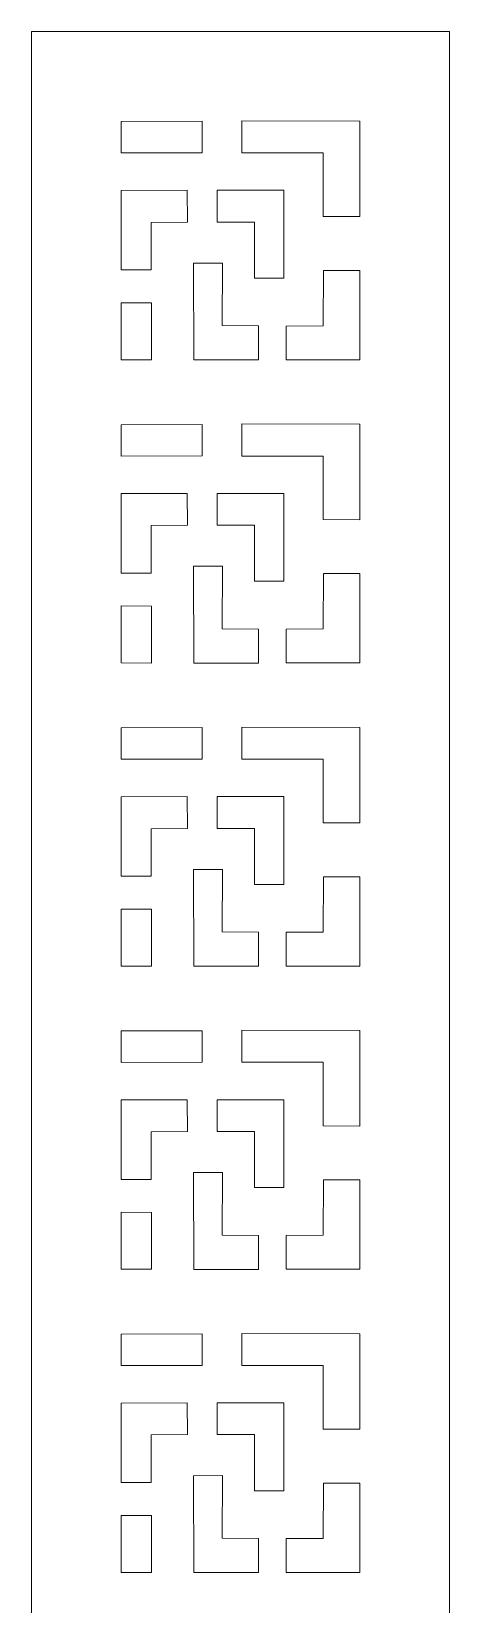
# Model space of a CAD drawing. Header units: millimetres. Extents: x -2738 to 837, y -1121 to 1678.
# Drawn here: x -1544 to -1369, y 346 to 1004 of the extents above; entities that cross this region are included whole.
import ezdxf

# ---------------------------------------------------------------- set-up
doc = ezdxf.new("R2010")
doc.units = ezdxf.units.MM
doc.header["$MEASUREMENT"] = 0
doc.layers.add('Katman 1', color=7, linetype='Continuous')

msp = doc.modelspace()

# ---------------------------------------------------------------- linework, layer by layer
at = {"layer": 'Katman 1', "color": 250, "lineweight": 20}
msp.add_lwpolyline([(-1544.3639, -945.6081), (-1369.3639, -945.6081), (-1369.3639, 1004.3919), (-1544.3639, 1004.3919), (-1544.3639, -945.6081)], close=True, dxfattribs=at)
at = {"layer": 'Katman 1', "color": 250, "lineweight": 5}
for points, knots in [([(-1472.9698, 966.8211), (-1472.9698, 966.8211), (-1472.9503, 953.6368), (-1472.9503, 953.6368), (-1472.9503, 953.6368), (-1472.9503, 953.6368), (-1472.9503, 953.6368), (-1472.9503, 953.6368), (-1506.8639, 953.5725), (-1506.8639, 953.5725), (-1506.8639, 953.5725), (-1506.8639, 953.5725), (-1506.8639, 953.5725), (-1506.8639, 953.5725), (-1506.8608, 966.723), (-1506.8608, 966.723), (-1506.8608, 966.723), (-1506.8608, 966.723), (-1506.8608, 966.723), (-1506.8608, 966.723), (-1472.9698, 966.8211), (-1472.9698, 966.8211)], [0, 0, 0, 0, 0.14285714, 0.14285714, 0.14285714, 0.28571429, 0.28571429, 0.28571429, 0.42857143, 0.42857143, 0.42857143, 0.57142857, 0.57142857, 0.57142857, 0.71428571, 0.71428571, 0.71428571, 0.85714286, 0.85714286, 0.85714286, 1, 1, 1, 1]), ([(-1422.2619, 926.9999), (-1422.2619, 926.9999), (-1422.2045, 953.6149), (-1422.2045, 953.6149), (-1422.2045, 953.6149), (-1422.2045, 953.6149), (-1422.2045, 953.6149), (-1422.2045, 953.6149), (-1456.2695, 953.6149), (-1456.2695, 953.6149), (-1456.2695, 953.6149), (-1456.2695, 953.6149), (-1456.2695, 953.6149), (-1456.2695, 953.6149), (-1456.2695, 967.0211), (-1456.2695, 967.0211), (-1456.2695, 967.0211), (-1456.2695, 967.0211), (-1456.2695, 967.0211), (-1456.2695, 967.0211), (-1406.8639, 966.8919), (-1406.8639, 966.8919), (-1406.8639, 966.8919), (-1406.8639, 966.8919), (-1406.8639, 966.8919), (-1406.8639, 966.8919), (-1406.8639, 926.9338), (-1406.8639, 926.9338), (-1406.8639, 926.9338), (-1406.8639, 926.9338), (-1406.8639, 926.9338), (-1406.8639, 926.9338), (-1422.2619, 926.9999), (-1422.2619, 926.9999)], [0, 0, 0, 0, 0.09090909, 0.09090909, 0.09090909, 0.18181818, 0.18181818, 0.18181818, 0.27272727, 0.27272727, 0.27272727, 0.36363636, 0.36363636, 0.36363636, 0.45454545, 0.45454545, 0.45454545, 0.54545455, 0.54545455, 0.54545455, 0.63636364, 0.63636364, 0.63636364, 0.72727273, 0.72727273, 0.72727273, 0.81818182, 0.81818182, 0.81818182, 0.90909091, 0.90909091, 0.90909091, 1, 1, 1, 1]), ([(-1506.8632, 904.6458), (-1506.8632, 904.6458), (-1494.2156, 904.6315), (-1494.2156, 904.6315), (-1494.2156, 904.6315), (-1494.2156, 904.6315), (-1494.2156, 904.6315), (-1494.2156, 904.6315), (-1494.2738, 924.5465), (-1494.2738, 924.5465), (-1494.2738, 924.5465), (-1494.2738, 924.5465), (-1494.2738, 924.5465), (-1494.2738, 924.5465), (-1479.0618, 924.6758), (-1479.0618, 924.6758), (-1479.0618, 924.6758), (-1479.0618, 924.6758), (-1479.0618, 924.6758), (-1479.0618, 924.6758), (-1479.1832, 937.9517), (-1479.1832, 937.9517), (-1479.1832, 937.9517), (-1479.1832, 937.9517), (-1479.1832, 937.9517), (-1479.1832, 937.9517), (-1506.8639, 937.8867), (-1506.8639, 937.8867), (-1506.8639, 937.8867), (-1506.8639, 937.8867), (-1506.8639, 937.8867), (-1506.8639, 937.8867), (-1506.8632, 904.6458), (-1506.8632, 904.6458)], [0, 0, 0, 0, 0.09090909, 0.09090909, 0.09090909, 0.18181818, 0.18181818, 0.18181818, 0.27272727, 0.27272727, 0.27272727, 0.36363636, 0.36363636, 0.36363636, 0.45454545, 0.45454545, 0.45454545, 0.54545455, 0.54545455, 0.54545455, 0.63636364, 0.63636364, 0.63636364, 0.72727273, 0.72727273, 0.72727273, 0.81818182, 0.81818182, 0.81818182, 0.90909091, 0.90909091, 0.90909091, 1, 1, 1, 1]), ([(-1451.0536, 901.2477), (-1451.0536, 901.2477), (-1438.6883, 901.2477), (-1438.6883, 901.2477), (-1438.6883, 901.2477), (-1438.6883, 901.2477), (-1438.6883, 901.2477), (-1438.6883, 901.2477), (-1438.6883, 937.9517), (-1438.6883, 937.9517), (-1438.6883, 937.9517), (-1438.6883, 937.9517), (-1438.6883, 937.9517), (-1438.6883, 937.9517), (-1466.5706, 937.9517), (-1466.5706, 937.9517), (-1466.5706, 937.9517), (-1466.5706, 937.9517), (-1466.5706, 937.9517), (-1466.5706, 937.9517), (-1466.5706, 924.6758), (-1466.5706, 924.6758), (-1466.5706, 924.6758), (-1466.5706, 924.6758), (-1466.5706, 924.6758), (-1466.5706, 924.6758), (-1451.0536, 924.6758), (-1451.0536, 924.6758), (-1451.0536, 924.6758), (-1451.0536, 924.6758), (-1451.0536, 924.6758), (-1451.0536, 924.6758), (-1451.0536, 901.2477), (-1451.0536, 901.2477)], [0, 0, 0, 0, 0.09090909, 0.09090909, 0.09090909, 0.18181818, 0.18181818, 0.18181818, 0.27272727, 0.27272727, 0.27272727, 0.36363636, 0.36363636, 0.36363636, 0.45454545, 0.45454545, 0.45454545, 0.54545455, 0.54545455, 0.54545455, 0.63636364, 0.63636364, 0.63636364, 0.72727273, 0.72727273, 0.72727273, 0.81818182, 0.81818182, 0.81818182, 0.90909091, 0.90909091, 0.90909091, 1, 1, 1, 1]), ([(-1476.5756, 907.5195), (-1476.5756, 907.5195), (-1464.4425, 907.5319), (-1464.4425, 907.5319), (-1464.4425, 907.5319), (-1464.4425, 907.5319), (-1464.4425, 907.5319), (-1464.4425, 907.5319), (-1464.5007, 881.3694), (-1464.5007, 881.3694), (-1464.5007, 881.3694), (-1464.5007, 881.3694), (-1464.5007, 881.3694), (-1464.5007, 881.3694), (-1449.2888, 881.2402), (-1449.2888, 881.2402), (-1449.2888, 881.2402), (-1449.2888, 881.2402), (-1449.2888, 881.2402), (-1449.2888, 881.2402), (-1449.2888, 867.0211), (-1449.2888, 867.0211), (-1449.2888, 867.0211), (-1449.2888, 867.0211), (-1449.2888, 867.0211), (-1449.2888, 867.0211), (-1476.3781, 867.0211), (-1476.3781, 867.0211), (-1476.3781, 867.0211), (-1476.3781, 867.0211), (-1476.3781, 867.0211), (-1476.3781, 867.0211), (-1476.5756, 907.5195), (-1476.5756, 907.5195)], [0, 0, 0, 0, 0.09090909, 0.09090909, 0.09090909, 0.18181818, 0.18181818, 0.18181818, 0.27272727, 0.27272727, 0.27272727, 0.36363636, 0.36363636, 0.36363636, 0.45454545, 0.45454545, 0.45454545, 0.54545455, 0.54545455, 0.54545455, 0.63636364, 0.63636364, 0.63636364, 0.72727273, 0.72727273, 0.72727273, 0.81818182, 0.81818182, 0.81818182, 0.90909091, 0.90909091, 0.90909091, 1, 1, 1, 1]), ([(-1437.6963, 867.0625), (-1437.6963, 867.0625), (-1437.6963, 881.2015), (-1437.6963, 881.2015), (-1437.6963, 881.2015), (-1437.6963, 881.2015), (-1437.6963, 881.2015), (-1437.6963, 881.2015), (-1422.2385, 881.2674), (-1422.2385, 881.2674), (-1422.2385, 881.2674), (-1422.2385, 881.2674), (-1422.2385, 881.2674), (-1422.2385, 881.2674), (-1422.177, 904.4343), (-1422.177, 904.4343), (-1422.177, 904.4343), (-1422.177, 904.4343), (-1422.177, 904.4343), (-1422.177, 904.4343), (-1406.9302, 904.4343), (-1406.9302, 904.4343), (-1406.9302, 904.4343), (-1406.9302, 904.4343), (-1406.9302, 904.4343), (-1406.9302, 904.4343), (-1406.9302, 867.0625), (-1406.9302, 867.0625), (-1406.9302, 867.0625), (-1406.9302, 867.0625), (-1406.9302, 867.0625), (-1406.9302, 867.0625), (-1437.6963, 867.0625), (-1437.6963, 867.0625)], [0, 0, 0, 0, 0.09090909, 0.09090909, 0.09090909, 0.18181818, 0.18181818, 0.18181818, 0.27272727, 0.27272727, 0.27272727, 0.36363636, 0.36363636, 0.36363636, 0.45454545, 0.45454545, 0.45454545, 0.54545455, 0.54545455, 0.54545455, 0.63636364, 0.63636364, 0.63636364, 0.72727273, 0.72727273, 0.72727273, 0.81818182, 0.81818182, 0.81818182, 0.90909091, 0.90909091, 0.90909091, 1, 1, 1, 1]), ([(-1506.8632, 867.0625), (-1506.8632, 867.0625), (-1494.1645, 867.04), (-1494.1645, 867.04), (-1494.1645, 867.04), (-1494.1645, 867.04), (-1494.1645, 867.04), (-1494.1645, 867.04), (-1494.1352, 890.8718), (-1494.1352, 890.8718), (-1494.1352, 890.8718), (-1494.1352, 890.8718), (-1494.1352, 890.8718), (-1494.1352, 890.8718), (-1506.8639, 890.9341), (-1506.8639, 890.9341), (-1506.8639, 890.9341), (-1506.8639, 890.9341), (-1506.8639, 890.9341), (-1506.8639, 890.9341), (-1506.8632, 867.0625), (-1506.8632, 867.0625)], [0, 0, 0, 0, 0.14285714, 0.14285714, 0.14285714, 0.28571429, 0.28571429, 0.28571429, 0.42857143, 0.42857143, 0.42857143, 0.57142857, 0.57142857, 0.57142857, 0.71428571, 0.71428571, 0.71428571, 0.85714286, 0.85714286, 0.85714286, 1, 1, 1, 1]), ([(-1472.9698, 840.0311), (-1472.9698, 840.0311), (-1472.9503, 826.8468), (-1472.9503, 826.8468), (-1472.9503, 826.8468), (-1472.9503, 826.8468), (-1472.9503, 826.8468), (-1472.9503, 826.8468), (-1506.8639, 826.7825), (-1506.8639, 826.7825), (-1506.8639, 826.7825), (-1506.8639, 826.7825), (-1506.8639, 826.7825), (-1506.8639, 826.7825), (-1506.8608, 839.933), (-1506.8608, 839.933), (-1506.8608, 839.933), (-1506.8608, 839.933), (-1506.8608, 839.933), (-1506.8608, 839.933), (-1472.9698, 840.0311), (-1472.9698, 840.0311)], [0, 0, 0, 0, 0.14285714, 0.14285714, 0.14285714, 0.28571429, 0.28571429, 0.28571429, 0.42857143, 0.42857143, 0.42857143, 0.57142857, 0.57142857, 0.57142857, 0.71428571, 0.71428571, 0.71428571, 0.85714286, 0.85714286, 0.85714286, 1, 1, 1, 1]), ([(-1422.2619, 800.2099), (-1422.2619, 800.2099), (-1422.2045, 826.8249), (-1422.2045, 826.8249), (-1422.2045, 826.8249), (-1422.2045, 826.8249), (-1422.2045, 826.8249), (-1422.2045, 826.8249), (-1456.2695, 826.8249), (-1456.2695, 826.8249), (-1456.2695, 826.8249), (-1456.2695, 826.8249), (-1456.2695, 826.8249), (-1456.2695, 826.8249), (-1456.2695, 840.2311), (-1456.2695, 840.2311), (-1456.2695, 840.2311), (-1456.2695, 840.2311), (-1456.2695, 840.2311), (-1456.2695, 840.2311), (-1406.8639, 840.1019), (-1406.8639, 840.1019), (-1406.8639, 840.1019), (-1406.8639, 840.1019), (-1406.8639, 840.1019), (-1406.8639, 840.1019), (-1406.8639, 800.1438), (-1406.8639, 800.1438), (-1406.8639, 800.1438), (-1406.8639, 800.1438), (-1406.8639, 800.1438), (-1406.8639, 800.1438), (-1422.2619, 800.2099), (-1422.2619, 800.2099)], [0, 0, 0, 0, 0.09090909, 0.09090909, 0.09090909, 0.18181818, 0.18181818, 0.18181818, 0.27272727, 0.27272727, 0.27272727, 0.36363636, 0.36363636, 0.36363636, 0.45454545, 0.45454545, 0.45454545, 0.54545455, 0.54545455, 0.54545455, 0.63636364, 0.63636364, 0.63636364, 0.72727273, 0.72727273, 0.72727273, 0.81818182, 0.81818182, 0.81818182, 0.90909091, 0.90909091, 0.90909091, 1, 1, 1, 1]), ([(-1506.8632, 777.8558), (-1506.8632, 777.8558), (-1494.2156, 777.8415), (-1494.2156, 777.8415), (-1494.2156, 777.8415), (-1494.2156, 777.8415), (-1494.2156, 777.8415), (-1494.2156, 777.8415), (-1494.2738, 797.7565), (-1494.2738, 797.7565), (-1494.2738, 797.7565), (-1494.2738, 797.7565), (-1494.2738, 797.7565), (-1494.2738, 797.7565), (-1479.0618, 797.8858), (-1479.0618, 797.8858), (-1479.0618, 797.8858), (-1479.0618, 797.8858), (-1479.0618, 797.8858), (-1479.0618, 797.8858), (-1479.1832, 811.1617), (-1479.1832, 811.1617), (-1479.1832, 811.1617), (-1479.1832, 811.1617), (-1479.1832, 811.1617), (-1479.1832, 811.1617), (-1506.8639, 811.0967), (-1506.8639, 811.0967), (-1506.8639, 811.0967), (-1506.8639, 811.0967), (-1506.8639, 811.0967), (-1506.8639, 811.0967), (-1506.8632, 777.8558), (-1506.8632, 777.8558)], [0, 0, 0, 0, 0.09090909, 0.09090909, 0.09090909, 0.18181818, 0.18181818, 0.18181818, 0.27272727, 0.27272727, 0.27272727, 0.36363636, 0.36363636, 0.36363636, 0.45454545, 0.45454545, 0.45454545, 0.54545455, 0.54545455, 0.54545455, 0.63636364, 0.63636364, 0.63636364, 0.72727273, 0.72727273, 0.72727273, 0.81818182, 0.81818182, 0.81818182, 0.90909091, 0.90909091, 0.90909091, 1, 1, 1, 1]), ([(-1451.0536, 774.4577), (-1451.0536, 774.4577), (-1438.6883, 774.4577), (-1438.6883, 774.4577), (-1438.6883, 774.4577), (-1438.6883, 774.4577), (-1438.6883, 774.4577), (-1438.6883, 774.4577), (-1438.6883, 811.1617), (-1438.6883, 811.1617), (-1438.6883, 811.1617), (-1438.6883, 811.1617), (-1438.6883, 811.1617), (-1438.6883, 811.1617), (-1466.5706, 811.1617), (-1466.5706, 811.1617), (-1466.5706, 811.1617), (-1466.5706, 811.1617), (-1466.5706, 811.1617), (-1466.5706, 811.1617), (-1466.5706, 797.8858), (-1466.5706, 797.8858), (-1466.5706, 797.8858), (-1466.5706, 797.8858), (-1466.5706, 797.8858), (-1466.5706, 797.8858), (-1451.0536, 797.8858), (-1451.0536, 797.8858), (-1451.0536, 797.8858), (-1451.0536, 797.8858), (-1451.0536, 797.8858), (-1451.0536, 797.8858), (-1451.0536, 774.4577), (-1451.0536, 774.4577)], [0, 0, 0, 0, 0.09090909, 0.09090909, 0.09090909, 0.18181818, 0.18181818, 0.18181818, 0.27272727, 0.27272727, 0.27272727, 0.36363636, 0.36363636, 0.36363636, 0.45454545, 0.45454545, 0.45454545, 0.54545455, 0.54545455, 0.54545455, 0.63636364, 0.63636364, 0.63636364, 0.72727273, 0.72727273, 0.72727273, 0.81818182, 0.81818182, 0.81818182, 0.90909091, 0.90909091, 0.90909091, 1, 1, 1, 1]), ([(-1476.5756, 780.7295), (-1476.5756, 780.7295), (-1464.4425, 780.7419), (-1464.4425, 780.7419), (-1464.4425, 780.7419), (-1464.4425, 780.7419), (-1464.4425, 780.7419), (-1464.4425, 780.7419), (-1464.5007, 754.5794), (-1464.5007, 754.5794), (-1464.5007, 754.5794), (-1464.5007, 754.5794), (-1464.5007, 754.5794), (-1464.5007, 754.5794), (-1449.2888, 754.4502), (-1449.2888, 754.4502), (-1449.2888, 754.4502), (-1449.2888, 754.4502), (-1449.2888, 754.4502), (-1449.2888, 754.4502), (-1449.2888, 740.2311), (-1449.2888, 740.2311), (-1449.2888, 740.2311), (-1449.2888, 740.2311), (-1449.2888, 740.2311), (-1449.2888, 740.2311), (-1476.3781, 740.2311), (-1476.3781, 740.2311), (-1476.3781, 740.2311), (-1476.3781, 740.2311), (-1476.3781, 740.2311), (-1476.3781, 740.2311), (-1476.5756, 780.7295), (-1476.5756, 780.7295)], [0, 0, 0, 0, 0.09090909, 0.09090909, 0.09090909, 0.18181818, 0.18181818, 0.18181818, 0.27272727, 0.27272727, 0.27272727, 0.36363636, 0.36363636, 0.36363636, 0.45454545, 0.45454545, 0.45454545, 0.54545455, 0.54545455, 0.54545455, 0.63636364, 0.63636364, 0.63636364, 0.72727273, 0.72727273, 0.72727273, 0.81818182, 0.81818182, 0.81818182, 0.90909091, 0.90909091, 0.90909091, 1, 1, 1, 1]), ([(-1437.6963, 740.2725), (-1437.6963, 740.2725), (-1437.6963, 754.4115), (-1437.6963, 754.4115), (-1437.6963, 754.4115), (-1437.6963, 754.4115), (-1437.6963, 754.4115), (-1437.6963, 754.4115), (-1422.2385, 754.4774), (-1422.2385, 754.4774), (-1422.2385, 754.4774), (-1422.2385, 754.4774), (-1422.2385, 754.4774), (-1422.2385, 754.4774), (-1422.177, 777.6443), (-1422.177, 777.6443), (-1422.177, 777.6443), (-1422.177, 777.6443), (-1422.177, 777.6443), (-1422.177, 777.6443), (-1406.9302, 777.6443), (-1406.9302, 777.6443), (-1406.9302, 777.6443), (-1406.9302, 777.6443), (-1406.9302, 777.6443), (-1406.9302, 777.6443), (-1406.9302, 740.2725), (-1406.9302, 740.2725), (-1406.9302, 740.2725), (-1406.9302, 740.2725), (-1406.9302, 740.2725), (-1406.9302, 740.2725), (-1437.6963, 740.2725), (-1437.6963, 740.2725)], [0, 0, 0, 0, 0.09090909, 0.09090909, 0.09090909, 0.18181818, 0.18181818, 0.18181818, 0.27272727, 0.27272727, 0.27272727, 0.36363636, 0.36363636, 0.36363636, 0.45454545, 0.45454545, 0.45454545, 0.54545455, 0.54545455, 0.54545455, 0.63636364, 0.63636364, 0.63636364, 0.72727273, 0.72727273, 0.72727273, 0.81818182, 0.81818182, 0.81818182, 0.90909091, 0.90909091, 0.90909091, 1, 1, 1, 1]), ([(-1506.8632, 740.2725), (-1506.8632, 740.2725), (-1494.1645, 740.25), (-1494.1645, 740.25), (-1494.1645, 740.25), (-1494.1645, 740.25), (-1494.1645, 740.25), (-1494.1645, 740.25), (-1494.1352, 764.0818), (-1494.1352, 764.0818), (-1494.1352, 764.0818), (-1494.1352, 764.0818), (-1494.1352, 764.0818), (-1494.1352, 764.0818), (-1506.8639, 764.1441), (-1506.8639, 764.1441), (-1506.8639, 764.1441), (-1506.8639, 764.1441), (-1506.8639, 764.1441), (-1506.8639, 764.1441), (-1506.8632, 740.2725), (-1506.8632, 740.2725)], [0, 0, 0, 0, 0.14285714, 0.14285714, 0.14285714, 0.28571429, 0.28571429, 0.28571429, 0.42857143, 0.42857143, 0.42857143, 0.57142857, 0.57142857, 0.57142857, 0.71428571, 0.71428571, 0.71428571, 0.85714286, 0.85714286, 0.85714286, 1, 1, 1, 1]), ([(-1472.9698, 713.2411), (-1472.9698, 713.2411), (-1472.9503, 700.0568), (-1472.9503, 700.0568), (-1472.9503, 700.0568), (-1472.9503, 700.0568), (-1472.9503, 700.0568), (-1472.9503, 700.0568), (-1506.8639, 699.9925), (-1506.8639, 699.9925), (-1506.8639, 699.9925), (-1506.8639, 699.9925), (-1506.8639, 699.9925), (-1506.8639, 699.9925), (-1506.8608, 713.143), (-1506.8608, 713.143), (-1506.8608, 713.143), (-1506.8608, 713.143), (-1506.8608, 713.143), (-1506.8608, 713.143), (-1472.9698, 713.2411), (-1472.9698, 713.2411)], [0, 0, 0, 0, 0.14285714, 0.14285714, 0.14285714, 0.28571429, 0.28571429, 0.28571429, 0.42857143, 0.42857143, 0.42857143, 0.57142857, 0.57142857, 0.57142857, 0.71428571, 0.71428571, 0.71428571, 0.85714286, 0.85714286, 0.85714286, 1, 1, 1, 1]), ([(-1422.2619, 673.4199), (-1422.2619, 673.4199), (-1422.2045, 700.0349), (-1422.2045, 700.0349), (-1422.2045, 700.0349), (-1422.2045, 700.0349), (-1422.2045, 700.0349), (-1422.2045, 700.0349), (-1456.2695, 700.0349), (-1456.2695, 700.0349), (-1456.2695, 700.0349), (-1456.2695, 700.0349), (-1456.2695, 700.0349), (-1456.2695, 700.0349), (-1456.2695, 713.4411), (-1456.2695, 713.4411), (-1456.2695, 713.4411), (-1456.2695, 713.4411), (-1456.2695, 713.4411), (-1456.2695, 713.4411), (-1406.8639, 713.3119), (-1406.8639, 713.3119), (-1406.8639, 713.3119), (-1406.8639, 713.3119), (-1406.8639, 713.3119), (-1406.8639, 713.3119), (-1406.8639, 673.3538), (-1406.8639, 673.3538), (-1406.8639, 673.3538), (-1406.8639, 673.3538), (-1406.8639, 673.3538), (-1406.8639, 673.3538), (-1422.2619, 673.4199), (-1422.2619, 673.4199)], [0, 0, 0, 0, 0.09090909, 0.09090909, 0.09090909, 0.18181818, 0.18181818, 0.18181818, 0.27272727, 0.27272727, 0.27272727, 0.36363636, 0.36363636, 0.36363636, 0.45454545, 0.45454545, 0.45454545, 0.54545455, 0.54545455, 0.54545455, 0.63636364, 0.63636364, 0.63636364, 0.72727273, 0.72727273, 0.72727273, 0.81818182, 0.81818182, 0.81818182, 0.90909091, 0.90909091, 0.90909091, 1, 1, 1, 1]), ([(-1506.8632, 651.0658), (-1506.8632, 651.0658), (-1494.2156, 651.0515), (-1494.2156, 651.0515), (-1494.2156, 651.0515), (-1494.2156, 651.0515), (-1494.2156, 651.0515), (-1494.2156, 651.0515), (-1494.2738, 670.9665), (-1494.2738, 670.9665), (-1494.2738, 670.9665), (-1494.2738, 670.9665), (-1494.2738, 670.9665), (-1494.2738, 670.9665), (-1479.0618, 671.0958), (-1479.0618, 671.0958), (-1479.0618, 671.0958), (-1479.0618, 671.0958), (-1479.0618, 671.0958), (-1479.0618, 671.0958), (-1479.1832, 684.3717), (-1479.1832, 684.3717), (-1479.1832, 684.3717), (-1479.1832, 684.3717), (-1479.1832, 684.3717), (-1479.1832, 684.3717), (-1506.8639, 684.3067), (-1506.8639, 684.3067), (-1506.8639, 684.3067), (-1506.8639, 684.3067), (-1506.8639, 684.3067), (-1506.8639, 684.3067), (-1506.8632, 651.0658), (-1506.8632, 651.0658)], [0, 0, 0, 0, 0.09090909, 0.09090909, 0.09090909, 0.18181818, 0.18181818, 0.18181818, 0.27272727, 0.27272727, 0.27272727, 0.36363636, 0.36363636, 0.36363636, 0.45454545, 0.45454545, 0.45454545, 0.54545455, 0.54545455, 0.54545455, 0.63636364, 0.63636364, 0.63636364, 0.72727273, 0.72727273, 0.72727273, 0.81818182, 0.81818182, 0.81818182, 0.90909091, 0.90909091, 0.90909091, 1, 1, 1, 1]), ([(-1451.0536, 647.6677), (-1451.0536, 647.6677), (-1438.6883, 647.6677), (-1438.6883, 647.6677), (-1438.6883, 647.6677), (-1438.6883, 647.6677), (-1438.6883, 647.6677), (-1438.6883, 647.6677), (-1438.6883, 684.3717), (-1438.6883, 684.3717), (-1438.6883, 684.3717), (-1438.6883, 684.3717), (-1438.6883, 684.3717), (-1438.6883, 684.3717), (-1466.5706, 684.3717), (-1466.5706, 684.3717), (-1466.5706, 684.3717), (-1466.5706, 684.3717), (-1466.5706, 684.3717), (-1466.5706, 684.3717), (-1466.5706, 671.0958), (-1466.5706, 671.0958), (-1466.5706, 671.0958), (-1466.5706, 671.0958), (-1466.5706, 671.0958), (-1466.5706, 671.0958), (-1451.0536, 671.0958), (-1451.0536, 671.0958), (-1451.0536, 671.0958), (-1451.0536, 671.0958), (-1451.0536, 671.0958), (-1451.0536, 671.0958), (-1451.0536, 647.6677), (-1451.0536, 647.6677)], [0, 0, 0, 0, 0.09090909, 0.09090909, 0.09090909, 0.18181818, 0.18181818, 0.18181818, 0.27272727, 0.27272727, 0.27272727, 0.36363636, 0.36363636, 0.36363636, 0.45454545, 0.45454545, 0.45454545, 0.54545455, 0.54545455, 0.54545455, 0.63636364, 0.63636364, 0.63636364, 0.72727273, 0.72727273, 0.72727273, 0.81818182, 0.81818182, 0.81818182, 0.90909091, 0.90909091, 0.90909091, 1, 1, 1, 1]), ([(-1476.5756, 653.9395), (-1476.5756, 653.9395), (-1464.4425, 653.9519), (-1464.4425, 653.9519), (-1464.4425, 653.9519), (-1464.4425, 653.9519), (-1464.4425, 653.9519), (-1464.4425, 653.9519), (-1464.5007, 627.7894), (-1464.5007, 627.7894), (-1464.5007, 627.7894), (-1464.5007, 627.7894), (-1464.5007, 627.7894), (-1464.5007, 627.7894), (-1449.2888, 627.6602), (-1449.2888, 627.6602), (-1449.2888, 627.6602), (-1449.2888, 627.6602), (-1449.2888, 627.6602), (-1449.2888, 627.6602), (-1449.2888, 613.4411), (-1449.2888, 613.4411), (-1449.2888, 613.4411), (-1449.2888, 613.4411), (-1449.2888, 613.4411), (-1449.2888, 613.4411), (-1476.3781, 613.4411), (-1476.3781, 613.4411), (-1476.3781, 613.4411), (-1476.3781, 613.4411), (-1476.3781, 613.4411), (-1476.3781, 613.4411), (-1476.5756, 653.9395), (-1476.5756, 653.9395)], [0, 0, 0, 0, 0.09090909, 0.09090909, 0.09090909, 0.18181818, 0.18181818, 0.18181818, 0.27272727, 0.27272727, 0.27272727, 0.36363636, 0.36363636, 0.36363636, 0.45454545, 0.45454545, 0.45454545, 0.54545455, 0.54545455, 0.54545455, 0.63636364, 0.63636364, 0.63636364, 0.72727273, 0.72727273, 0.72727273, 0.81818182, 0.81818182, 0.81818182, 0.90909091, 0.90909091, 0.90909091, 1, 1, 1, 1]), ([(-1437.6963, 613.4825), (-1437.6963, 613.4825), (-1437.6963, 627.6215), (-1437.6963, 627.6215), (-1437.6963, 627.6215), (-1437.6963, 627.6215), (-1437.6963, 627.6215), (-1437.6963, 627.6215), (-1422.2385, 627.6874), (-1422.2385, 627.6874), (-1422.2385, 627.6874), (-1422.2385, 627.6874), (-1422.2385, 627.6874), (-1422.2385, 627.6874), (-1422.177, 650.8543), (-1422.177, 650.8543), (-1422.177, 650.8543), (-1422.177, 650.8543), (-1422.177, 650.8543), (-1422.177, 650.8543), (-1406.9302, 650.8543), (-1406.9302, 650.8543), (-1406.9302, 650.8543), (-1406.9302, 650.8543), (-1406.9302, 650.8543), (-1406.9302, 650.8543), (-1406.9302, 613.4825), (-1406.9302, 613.4825), (-1406.9302, 613.4825), (-1406.9302, 613.4825), (-1406.9302, 613.4825), (-1406.9302, 613.4825), (-1437.6963, 613.4825), (-1437.6963, 613.4825)], [0, 0, 0, 0, 0.09090909, 0.09090909, 0.09090909, 0.18181818, 0.18181818, 0.18181818, 0.27272727, 0.27272727, 0.27272727, 0.36363636, 0.36363636, 0.36363636, 0.45454545, 0.45454545, 0.45454545, 0.54545455, 0.54545455, 0.54545455, 0.63636364, 0.63636364, 0.63636364, 0.72727273, 0.72727273, 0.72727273, 0.81818182, 0.81818182, 0.81818182, 0.90909091, 0.90909091, 0.90909091, 1, 1, 1, 1]), ([(-1506.8632, 613.4825), (-1506.8632, 613.4825), (-1494.1645, 613.46), (-1494.1645, 613.46), (-1494.1645, 613.46), (-1494.1645, 613.46), (-1494.1645, 613.46), (-1494.1645, 613.46), (-1494.1352, 637.2918), (-1494.1352, 637.2918), (-1494.1352, 637.2918), (-1494.1352, 637.2918), (-1494.1352, 637.2918), (-1494.1352, 637.2918), (-1506.8639, 637.3541), (-1506.8639, 637.3541), (-1506.8639, 637.3541), (-1506.8639, 637.3541), (-1506.8639, 637.3541), (-1506.8639, 637.3541), (-1506.8632, 613.4825), (-1506.8632, 613.4825)], [0, 0, 0, 0, 0.14285714, 0.14285714, 0.14285714, 0.28571429, 0.28571429, 0.28571429, 0.42857143, 0.42857143, 0.42857143, 0.57142857, 0.57142857, 0.57142857, 0.71428571, 0.71428571, 0.71428571, 0.85714286, 0.85714286, 0.85714286, 1, 1, 1, 1]), ([(-1472.9698, 586.4511), (-1472.9698, 586.4511), (-1472.9503, 573.2668), (-1472.9503, 573.2668), (-1472.9503, 573.2668), (-1472.9503, 573.2668), (-1472.9503, 573.2668), (-1472.9503, 573.2668), (-1506.8639, 573.2025), (-1506.8639, 573.2025), (-1506.8639, 573.2025), (-1506.8639, 573.2025), (-1506.8639, 573.2025), (-1506.8639, 573.2025), (-1506.8608, 586.353), (-1506.8608, 586.353), (-1506.8608, 586.353), (-1506.8608, 586.353), (-1506.8608, 586.353), (-1506.8608, 586.353), (-1472.9698, 586.4511), (-1472.9698, 586.4511)], [0, 0, 0, 0, 0.14285714, 0.14285714, 0.14285714, 0.28571429, 0.28571429, 0.28571429, 0.42857143, 0.42857143, 0.42857143, 0.57142857, 0.57142857, 0.57142857, 0.71428571, 0.71428571, 0.71428571, 0.85714286, 0.85714286, 0.85714286, 1, 1, 1, 1]), ([(-1422.2619, 546.6299), (-1422.2619, 546.6299), (-1422.2045, 573.2449), (-1422.2045, 573.2449), (-1422.2045, 573.2449), (-1422.2045, 573.2449), (-1422.2045, 573.2449), (-1422.2045, 573.2449), (-1456.2695, 573.2449), (-1456.2695, 573.2449), (-1456.2695, 573.2449), (-1456.2695, 573.2449), (-1456.2695, 573.2449), (-1456.2695, 573.2449), (-1456.2695, 586.6511), (-1456.2695, 586.6511), (-1456.2695, 586.6511), (-1456.2695, 586.6511), (-1456.2695, 586.6511), (-1456.2695, 586.6511), (-1406.8639, 586.5219), (-1406.8639, 586.5219), (-1406.8639, 586.5219), (-1406.8639, 586.5219), (-1406.8639, 586.5219), (-1406.8639, 586.5219), (-1406.8639, 546.5638), (-1406.8639, 546.5638), (-1406.8639, 546.5638), (-1406.8639, 546.5638), (-1406.8639, 546.5638), (-1406.8639, 546.5638), (-1422.2619, 546.6299), (-1422.2619, 546.6299)], [0, 0, 0, 0, 0.09090909, 0.09090909, 0.09090909, 0.18181818, 0.18181818, 0.18181818, 0.27272727, 0.27272727, 0.27272727, 0.36363636, 0.36363636, 0.36363636, 0.45454545, 0.45454545, 0.45454545, 0.54545455, 0.54545455, 0.54545455, 0.63636364, 0.63636364, 0.63636364, 0.72727273, 0.72727273, 0.72727273, 0.81818182, 0.81818182, 0.81818182, 0.90909091, 0.90909091, 0.90909091, 1, 1, 1, 1]), ([(-1506.8632, 524.2758), (-1506.8632, 524.2758), (-1494.2156, 524.2615), (-1494.2156, 524.2615), (-1494.2156, 524.2615), (-1494.2156, 524.2615), (-1494.2156, 524.2615), (-1494.2156, 524.2615), (-1494.2738, 544.1765), (-1494.2738, 544.1765), (-1494.2738, 544.1765), (-1494.2738, 544.1765), (-1494.2738, 544.1765), (-1494.2738, 544.1765), (-1479.0618, 544.3058), (-1479.0618, 544.3058), (-1479.0618, 544.3058), (-1479.0618, 544.3058), (-1479.0618, 544.3058), (-1479.0618, 544.3058), (-1479.1832, 557.5817), (-1479.1832, 557.5817), (-1479.1832, 557.5817), (-1479.1832, 557.5817), (-1479.1832, 557.5817), (-1479.1832, 557.5817), (-1506.8639, 557.5167), (-1506.8639, 557.5167), (-1506.8639, 557.5167), (-1506.8639, 557.5167), (-1506.8639, 557.5167), (-1506.8639, 557.5167), (-1506.8632, 524.2758), (-1506.8632, 524.2758)], [0, 0, 0, 0, 0.09090909, 0.09090909, 0.09090909, 0.18181818, 0.18181818, 0.18181818, 0.27272727, 0.27272727, 0.27272727, 0.36363636, 0.36363636, 0.36363636, 0.45454545, 0.45454545, 0.45454545, 0.54545455, 0.54545455, 0.54545455, 0.63636364, 0.63636364, 0.63636364, 0.72727273, 0.72727273, 0.72727273, 0.81818182, 0.81818182, 0.81818182, 0.90909091, 0.90909091, 0.90909091, 1, 1, 1, 1]), ([(-1451.0536, 520.8777), (-1451.0536, 520.8777), (-1438.6883, 520.8777), (-1438.6883, 520.8777), (-1438.6883, 520.8777), (-1438.6883, 520.8777), (-1438.6883, 520.8777), (-1438.6883, 520.8777), (-1438.6883, 557.5817), (-1438.6883, 557.5817), (-1438.6883, 557.5817), (-1438.6883, 557.5817), (-1438.6883, 557.5817), (-1438.6883, 557.5817), (-1466.5706, 557.5817), (-1466.5706, 557.5817), (-1466.5706, 557.5817), (-1466.5706, 557.5817), (-1466.5706, 557.5817), (-1466.5706, 557.5817), (-1466.5706, 544.3058), (-1466.5706, 544.3058), (-1466.5706, 544.3058), (-1466.5706, 544.3058), (-1466.5706, 544.3058), (-1466.5706, 544.3058), (-1451.0536, 544.3058), (-1451.0536, 544.3058), (-1451.0536, 544.3058), (-1451.0536, 544.3058), (-1451.0536, 544.3058), (-1451.0536, 544.3058), (-1451.0536, 520.8777), (-1451.0536, 520.8777)], [0, 0, 0, 0, 0.09090909, 0.09090909, 0.09090909, 0.18181818, 0.18181818, 0.18181818, 0.27272727, 0.27272727, 0.27272727, 0.36363636, 0.36363636, 0.36363636, 0.45454545, 0.45454545, 0.45454545, 0.54545455, 0.54545455, 0.54545455, 0.63636364, 0.63636364, 0.63636364, 0.72727273, 0.72727273, 0.72727273, 0.81818182, 0.81818182, 0.81818182, 0.90909091, 0.90909091, 0.90909091, 1, 1, 1, 1]), ([(-1476.5756, 527.1495), (-1476.5756, 527.1495), (-1464.4425, 527.1619), (-1464.4425, 527.1619), (-1464.4425, 527.1619), (-1464.4425, 527.1619), (-1464.4425, 527.1619), (-1464.4425, 527.1619), (-1464.5007, 500.9994), (-1464.5007, 500.9994), (-1464.5007, 500.9994), (-1464.5007, 500.9994), (-1464.5007, 500.9994), (-1464.5007, 500.9994), (-1449.2888, 500.8702), (-1449.2888, 500.8702), (-1449.2888, 500.8702), (-1449.2888, 500.8702), (-1449.2888, 500.8702), (-1449.2888, 500.8702), (-1449.2888, 486.6511), (-1449.2888, 486.6511), (-1449.2888, 486.6511), (-1449.2888, 486.6511), (-1449.2888, 486.6511), (-1449.2888, 486.6511), (-1476.3781, 486.6511), (-1476.3781, 486.6511), (-1476.3781, 486.6511), (-1476.3781, 486.6511), (-1476.3781, 486.6511), (-1476.3781, 486.6511), (-1476.5756, 527.1495), (-1476.5756, 527.1495)], [0, 0, 0, 0, 0.09090909, 0.09090909, 0.09090909, 0.18181818, 0.18181818, 0.18181818, 0.27272727, 0.27272727, 0.27272727, 0.36363636, 0.36363636, 0.36363636, 0.45454545, 0.45454545, 0.45454545, 0.54545455, 0.54545455, 0.54545455, 0.63636364, 0.63636364, 0.63636364, 0.72727273, 0.72727273, 0.72727273, 0.81818182, 0.81818182, 0.81818182, 0.90909091, 0.90909091, 0.90909091, 1, 1, 1, 1]), ([(-1437.6963, 486.6925), (-1437.6963, 486.6925), (-1437.6963, 500.8315), (-1437.6963, 500.8315), (-1437.6963, 500.8315), (-1437.6963, 500.8315), (-1437.6963, 500.8315), (-1437.6963, 500.8315), (-1422.2385, 500.8974), (-1422.2385, 500.8974), (-1422.2385, 500.8974), (-1422.2385, 500.8974), (-1422.2385, 500.8974), (-1422.2385, 500.8974), (-1422.177, 524.0643), (-1422.177, 524.0643), (-1422.177, 524.0643), (-1422.177, 524.0643), (-1422.177, 524.0643), (-1422.177, 524.0643), (-1406.9302, 524.0643), (-1406.9302, 524.0643), (-1406.9302, 524.0643), (-1406.9302, 524.0643), (-1406.9302, 524.0643), (-1406.9302, 524.0643), (-1406.9302, 486.6925), (-1406.9302, 486.6925), (-1406.9302, 486.6925), (-1406.9302, 486.6925), (-1406.9302, 486.6925), (-1406.9302, 486.6925), (-1437.6963, 486.6925), (-1437.6963, 486.6925)], [0, 0, 0, 0, 0.09090909, 0.09090909, 0.09090909, 0.18181818, 0.18181818, 0.18181818, 0.27272727, 0.27272727, 0.27272727, 0.36363636, 0.36363636, 0.36363636, 0.45454545, 0.45454545, 0.45454545, 0.54545455, 0.54545455, 0.54545455, 0.63636364, 0.63636364, 0.63636364, 0.72727273, 0.72727273, 0.72727273, 0.81818182, 0.81818182, 0.81818182, 0.90909091, 0.90909091, 0.90909091, 1, 1, 1, 1]), ([(-1506.8632, 486.6925), (-1506.8632, 486.6925), (-1494.1645, 486.67), (-1494.1645, 486.67), (-1494.1645, 486.67), (-1494.1645, 486.67), (-1494.1645, 486.67), (-1494.1645, 486.67), (-1494.1352, 510.5018), (-1494.1352, 510.5018), (-1494.1352, 510.5018), (-1494.1352, 510.5018), (-1494.1352, 510.5018), (-1494.1352, 510.5018), (-1506.8639, 510.5641), (-1506.8639, 510.5641), (-1506.8639, 510.5641), (-1506.8639, 510.5641), (-1506.8639, 510.5641), (-1506.8639, 510.5641), (-1506.8632, 486.6925), (-1506.8632, 486.6925)], [0, 0, 0, 0, 0.14285714, 0.14285714, 0.14285714, 0.28571429, 0.28571429, 0.28571429, 0.42857143, 0.42857143, 0.42857143, 0.57142857, 0.57142857, 0.57142857, 0.71428571, 0.71428571, 0.71428571, 0.85714286, 0.85714286, 0.85714286, 1, 1, 1, 1]), ([(-1472.9698, 459.6611), (-1472.9698, 459.6611), (-1472.9503, 446.4768), (-1472.9503, 446.4768), (-1472.9503, 446.4768), (-1472.9503, 446.4768), (-1472.9503, 446.4768), (-1472.9503, 446.4768), (-1506.8639, 446.4125), (-1506.8639, 446.4125), (-1506.8639, 446.4125), (-1506.8639, 446.4125), (-1506.8639, 446.4125), (-1506.8639, 446.4125), (-1506.8608, 459.563), (-1506.8608, 459.563), (-1506.8608, 459.563), (-1506.8608, 459.563), (-1506.8608, 459.563), (-1506.8608, 459.563), (-1472.9698, 459.6611), (-1472.9698, 459.6611)], [0, 0, 0, 0, 0.14285714, 0.14285714, 0.14285714, 0.28571429, 0.28571429, 0.28571429, 0.42857143, 0.42857143, 0.42857143, 0.57142857, 0.57142857, 0.57142857, 0.71428571, 0.71428571, 0.71428571, 0.85714286, 0.85714286, 0.85714286, 1, 1, 1, 1]), ([(-1422.2619, 419.8399), (-1422.2619, 419.8399), (-1422.2045, 446.4549), (-1422.2045, 446.4549), (-1422.2045, 446.4549), (-1422.2045, 446.4549), (-1422.2045, 446.4549), (-1422.2045, 446.4549), (-1456.2695, 446.4549), (-1456.2695, 446.4549), (-1456.2695, 446.4549), (-1456.2695, 446.4549), (-1456.2695, 446.4549), (-1456.2695, 446.4549), (-1456.2695, 459.8611), (-1456.2695, 459.8611), (-1456.2695, 459.8611), (-1456.2695, 459.8611), (-1456.2695, 459.8611), (-1456.2695, 459.8611), (-1406.8639, 459.7319), (-1406.8639, 459.7319), (-1406.8639, 459.7319), (-1406.8639, 459.7319), (-1406.8639, 459.7319), (-1406.8639, 459.7319), (-1406.8639, 419.7738), (-1406.8639, 419.7738), (-1406.8639, 419.7738), (-1406.8639, 419.7738), (-1406.8639, 419.7738), (-1406.8639, 419.7738), (-1422.2619, 419.8399), (-1422.2619, 419.8399)], [0, 0, 0, 0, 0.09090909, 0.09090909, 0.09090909, 0.18181818, 0.18181818, 0.18181818, 0.27272727, 0.27272727, 0.27272727, 0.36363636, 0.36363636, 0.36363636, 0.45454545, 0.45454545, 0.45454545, 0.54545455, 0.54545455, 0.54545455, 0.63636364, 0.63636364, 0.63636364, 0.72727273, 0.72727273, 0.72727273, 0.81818182, 0.81818182, 0.81818182, 0.90909091, 0.90909091, 0.90909091, 1, 1, 1, 1]), ([(-1506.8632, 397.4858), (-1506.8632, 397.4858), (-1494.2156, 397.4715), (-1494.2156, 397.4715), (-1494.2156, 397.4715), (-1494.2156, 397.4715), (-1494.2156, 397.4715), (-1494.2156, 397.4715), (-1494.2738, 417.3865), (-1494.2738, 417.3865), (-1494.2738, 417.3865), (-1494.2738, 417.3865), (-1494.2738, 417.3865), (-1494.2738, 417.3865), (-1479.0618, 417.5158), (-1479.0618, 417.5158), (-1479.0618, 417.5158), (-1479.0618, 417.5158), (-1479.0618, 417.5158), (-1479.0618, 417.5158), (-1479.1832, 430.7917), (-1479.1832, 430.7917), (-1479.1832, 430.7917), (-1479.1832, 430.7917), (-1479.1832, 430.7917), (-1479.1832, 430.7917), (-1506.8639, 430.7267), (-1506.8639, 430.7267), (-1506.8639, 430.7267), (-1506.8639, 430.7267), (-1506.8639, 430.7267), (-1506.8639, 430.7267), (-1506.8632, 397.4858), (-1506.8632, 397.4858)], [0, 0, 0, 0, 0.09090909, 0.09090909, 0.09090909, 0.18181818, 0.18181818, 0.18181818, 0.27272727, 0.27272727, 0.27272727, 0.36363636, 0.36363636, 0.36363636, 0.45454545, 0.45454545, 0.45454545, 0.54545455, 0.54545455, 0.54545455, 0.63636364, 0.63636364, 0.63636364, 0.72727273, 0.72727273, 0.72727273, 0.81818182, 0.81818182, 0.81818182, 0.90909091, 0.90909091, 0.90909091, 1, 1, 1, 1]), ([(-1451.0536, 394.0877), (-1451.0536, 394.0877), (-1438.6883, 394.0877), (-1438.6883, 394.0877), (-1438.6883, 394.0877), (-1438.6883, 394.0877), (-1438.6883, 394.0877), (-1438.6883, 394.0877), (-1438.6883, 430.7917), (-1438.6883, 430.7917), (-1438.6883, 430.7917), (-1438.6883, 430.7917), (-1438.6883, 430.7917), (-1438.6883, 430.7917), (-1466.5706, 430.7917), (-1466.5706, 430.7917), (-1466.5706, 430.7917), (-1466.5706, 430.7917), (-1466.5706, 430.7917), (-1466.5706, 430.7917), (-1466.5706, 417.5158), (-1466.5706, 417.5158), (-1466.5706, 417.5158), (-1466.5706, 417.5158), (-1466.5706, 417.5158), (-1466.5706, 417.5158), (-1451.0536, 417.5158), (-1451.0536, 417.5158), (-1451.0536, 417.5158), (-1451.0536, 417.5158), (-1451.0536, 417.5158), (-1451.0536, 417.5158), (-1451.0536, 394.0877), (-1451.0536, 394.0877)], [0, 0, 0, 0, 0.09090909, 0.09090909, 0.09090909, 0.18181818, 0.18181818, 0.18181818, 0.27272727, 0.27272727, 0.27272727, 0.36363636, 0.36363636, 0.36363636, 0.45454545, 0.45454545, 0.45454545, 0.54545455, 0.54545455, 0.54545455, 0.63636364, 0.63636364, 0.63636364, 0.72727273, 0.72727273, 0.72727273, 0.81818182, 0.81818182, 0.81818182, 0.90909091, 0.90909091, 0.90909091, 1, 1, 1, 1]), ([(-1476.5756, 400.3595), (-1476.5756, 400.3595), (-1464.4425, 400.3719), (-1464.4425, 400.3719), (-1464.4425, 400.3719), (-1464.4425, 400.3719), (-1464.4425, 400.3719), (-1464.4425, 400.3719), (-1464.5007, 374.2094), (-1464.5007, 374.2094), (-1464.5007, 374.2094), (-1464.5007, 374.2094), (-1464.5007, 374.2094), (-1464.5007, 374.2094), (-1449.2888, 374.0802), (-1449.2888, 374.0802), (-1449.2888, 374.0802), (-1449.2888, 374.0802), (-1449.2888, 374.0802), (-1449.2888, 374.0802), (-1449.2888, 359.8611), (-1449.2888, 359.8611), (-1449.2888, 359.8611), (-1449.2888, 359.8611), (-1449.2888, 359.8611), (-1449.2888, 359.8611), (-1476.3781, 359.8611), (-1476.3781, 359.8611), (-1476.3781, 359.8611), (-1476.3781, 359.8611), (-1476.3781, 359.8611), (-1476.3781, 359.8611), (-1476.5756, 400.3595), (-1476.5756, 400.3595)], [0, 0, 0, 0, 0.09090909, 0.09090909, 0.09090909, 0.18181818, 0.18181818, 0.18181818, 0.27272727, 0.27272727, 0.27272727, 0.36363636, 0.36363636, 0.36363636, 0.45454545, 0.45454545, 0.45454545, 0.54545455, 0.54545455, 0.54545455, 0.63636364, 0.63636364, 0.63636364, 0.72727273, 0.72727273, 0.72727273, 0.81818182, 0.81818182, 0.81818182, 0.90909091, 0.90909091, 0.90909091, 1, 1, 1, 1]), ([(-1437.6963, 359.9025), (-1437.6963, 359.9025), (-1437.6963, 374.0415), (-1437.6963, 374.0415), (-1437.6963, 374.0415), (-1437.6963, 374.0415), (-1437.6963, 374.0415), (-1437.6963, 374.0415), (-1422.2385, 374.1074), (-1422.2385, 374.1074), (-1422.2385, 374.1074), (-1422.2385, 374.1074), (-1422.2385, 374.1074), (-1422.2385, 374.1074), (-1422.177, 397.2743), (-1422.177, 397.2743), (-1422.177, 397.2743), (-1422.177, 397.2743), (-1422.177, 397.2743), (-1422.177, 397.2743), (-1406.9302, 397.2743), (-1406.9302, 397.2743), (-1406.9302, 397.2743), (-1406.9302, 397.2743), (-1406.9302, 397.2743), (-1406.9302, 397.2743), (-1406.9302, 359.9025), (-1406.9302, 359.9025), (-1406.9302, 359.9025), (-1406.9302, 359.9025), (-1406.9302, 359.9025), (-1406.9302, 359.9025), (-1437.6963, 359.9025), (-1437.6963, 359.9025)], [0, 0, 0, 0, 0.09090909, 0.09090909, 0.09090909, 0.18181818, 0.18181818, 0.18181818, 0.27272727, 0.27272727, 0.27272727, 0.36363636, 0.36363636, 0.36363636, 0.45454545, 0.45454545, 0.45454545, 0.54545455, 0.54545455, 0.54545455, 0.63636364, 0.63636364, 0.63636364, 0.72727273, 0.72727273, 0.72727273, 0.81818182, 0.81818182, 0.81818182, 0.90909091, 0.90909091, 0.90909091, 1, 1, 1, 1]), ([(-1506.8632, 359.9025), (-1506.8632, 359.9025), (-1494.1645, 359.88), (-1494.1645, 359.88), (-1494.1645, 359.88), (-1494.1645, 359.88), (-1494.1645, 359.88), (-1494.1645, 359.88), (-1494.1352, 383.7118), (-1494.1352, 383.7118), (-1494.1352, 383.7118), (-1494.1352, 383.7118), (-1494.1352, 383.7118), (-1494.1352, 383.7118), (-1506.8639, 383.7741), (-1506.8639, 383.7741), (-1506.8639, 383.7741), (-1506.8639, 383.7741), (-1506.8639, 383.7741), (-1506.8639, 383.7741), (-1506.8632, 359.9025), (-1506.8632, 359.9025)], [0, 0, 0, 0, 0.14285714, 0.14285714, 0.14285714, 0.28571429, 0.28571429, 0.28571429, 0.42857143, 0.42857143, 0.42857143, 0.57142857, 0.57142857, 0.57142857, 0.71428571, 0.71428571, 0.71428571, 0.85714286, 0.85714286, 0.85714286, 1, 1, 1, 1])]:
    msp.add_open_spline(points, degree=3, knots=knots, dxfattribs=at)

doc.saveas('drawing.dxf')
